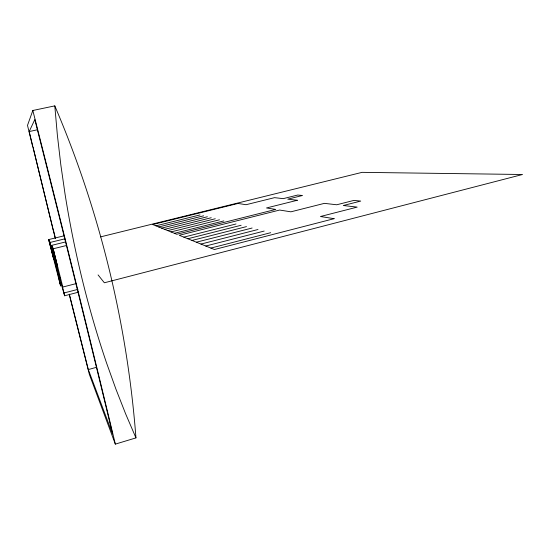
<?xml version="1.0" encoding="UTF-8"?>
<svg xmlns="http://www.w3.org/2000/svg" width="550" height="550" viewBox="0 0 550 550"><rect width="100%" height="100%" fill="white"/><g stroke="black" fill="none" stroke-linecap="round" stroke-linejoin="round"><path stroke-width="0.82" d="M69.252 294.484L89.382 374.474L115.335 444.125L135.96 437.896C127.222 323.764 99.832 211.131 54.794 105.875L32.828 110.488L27.5 125.352L32.691 146.616M53.254 230.202L29.191 131.553L34.794 119.563L40.102 140.518A567.071 11.419 75.9 0 1 108.089 415.388L112.585 434.074L88.316 369.586L69.334 294.14M88.316 369.586L96.161 367.386M77.907 289.369L64.027 292.964L63.786 292.394M65.739 241.904L51.556 245.396L60.699 282.102L64.632 295.776L78.746 292.112M210.856 248.077L270.683 232.698M64.632 295.776L62.212 285.677L62.789 287.045L76.017 283.642M200.956 244.069L257.991 229.508M205.782 246.022L264.179 231.062M64.364 235.744L48.62 239.587L60.651 286.021L59.867 282.899L60.074 283.381L61.724 282.961M187.825 238.748L241.134 225.259M191.991 240.439L246.489 226.614M196.364 242.206L252.099 228.023M60.074 283.381L58.389 276.643L58.884 277.805L60.514 277.393M183.844 237.139L236.019 223.974M167.729 230.608L215.27 218.749M170.995 231.928L219.471 219.808M174.391 233.31L223.85 220.914M158.709 226.958L203.624 215.82M161.597 228.126L207.357 216.762M164.601 229.343L211.234 217.738M100.567 236.878L362.099 172.349L522.5 174.501L104.356 282.782L98.079 274.924M66.584 245.479L53.254 248.765L51.556 245.396M155.932 225.83L200.035 214.919M48.62 239.587L50.078 242.461L64.873 238.837M29.191 131.553L37.4 129.786M135.96 437.896L125.668 413.937L115.871 388.981L106.611 363.11A471.783 209.736 80.1 0 1 65.051 194.102L60.802 164.684L57.379 135.231L54.794 105.875M53.096 248.442L62.789 287.045M52.958 248.174L57.702 267.224M52.69 247.637L57.551 266.887M52.422 247.108L57.248 266.234M52.161 246.593L56.953 265.588M51.899 246.077L56.664 264.949M51.769 245.822L56.375 264.316M50.078 242.461L58.884 277.805M49.823 241.959L54.333 259.841M49.589 241.505L54.079 259.27M49.362 241.051L53.824 258.713M49.143 240.611L53.57 258.163M48.916 240.171L53.323 257.613M53.577 230.808L55.412 238.226M55.296 238.459L33.062 147.407M32.828 110.488A573.884 11.591 75.9 0 1 115.335 444.125M334.111 218.68L214.424 249.521L179.272 235.283L279.641 210.045L290.888 211.826L324.404 203.356L336.738 204.772L353.856 200.42L360.711 201.08L343.282 205.514L357.191 207.109L320.451 216.514L334.111 218.68M297.309 200.262L266.496 207.962L275.722 209.426L176.763 234.266L152.714 224.524L238.067 203.452L246.036 204.717L274.546 197.656L283.202 198.646L297.715 195.037L302.486 195.491L287.746 199.162L297.309 200.262"/></g></svg>
